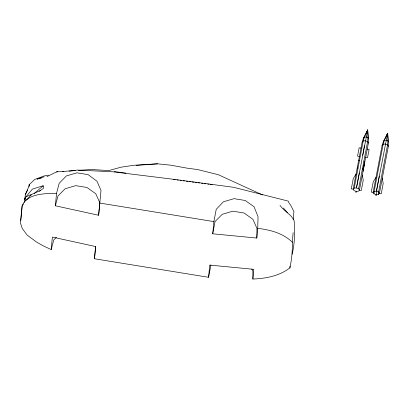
<?xml version="1.0" encoding="UTF-8"?>
<svg xmlns="http://www.w3.org/2000/svg" width="409" height="409" viewBox="0 0 409 409"><rect width="100%" height="100%" fill="white"/><g stroke="black" fill="none" stroke-linecap="round" stroke-linejoin="round"><path stroke-width="0.61" d="M256.801 238.048L256.944 228.329L252.885 219.28L244.061 213.002L232.839 211.177L222.225 214.301L215.062 221.525L212.721 233.805L256.801 238.048L257.726 228.35L258.048 216.75L254.081 206.765L245.257 200.487L234.035 198.662L223.421 201.78L216.228 209.321L213.887 221.601L212.721 233.805M368.412 143.007L368.586 138.723L367.681 129.96L363.591 137.915L362.169 141.995L353.171 189.157L353.969 190.517L356.127 191.376L358.381 191.233L359.414 190.175L368.412 143.007L367.614 141.647L367.947 137.639L367.681 129.96L364.414 137.066L363.202 140.931L354.204 188.099L353.171 189.157L351.3 188.856L353.258 178.585L356.045 174.111M388.376 146.248L388.55 141.969L387.65 133.206L383.56 141.156L382.139 145.236L373.141 192.404L373.938 193.764L376.096 194.623L378.351 194.479L379.378 193.416L388.376 146.248L387.579 144.893L387.911 140.88L387.65 133.206L384.383 140.307L383.167 144.172L374.169 191.34L373.141 192.404L371.27 192.097L373.228 181.831L376.009 177.358M251.739 269.035L252.849 271.198L252.885 279.04C265.87 278.529 279.383 275.998 289.894 267.895L290.017 266.177M289.894 267.895A371.096 201.023 10.8 0 0 292.348 242.235L293.13 232.706M20.782 220.517L22.158 206.121M24.192 202.378L25.46 194.311L29.576 184.827L29.121 184.73L28.942 186.606M56.56 193.268L55.363 205.783L98.625 215.267L101.013 190.441L96.969 181.238L88.175 174.648L76.958 172.823L66.34 175.942L59.162 183.324L56.56 193.268C44.581 193.713 28.333 193.125 22.122 205.512L20.45 223.033L22.26 228.498L27.158 235.114L36.636 242.102L43.15 245.794L51.181 249.592L52.372 237.077L95.634 246.555L94.469 258.759L208.564 277.297L210.906 265.017M208.564 277.297L209.73 265.093L253.81 269.337L252.885 279.04M293.151 219.633L293.918 211.571L290.794 205.41L288.923 202.813L288.304 201.116L233.524 187.286L174.755 179.444L112.766 171.785L77.628 170.088L62.684 171.57M356.127 191.376L356.029 192.404L356.259 191.197M362.696 155.236L364.388 145.849L364.291 146.877M94.469 258.759L95.66 246.453M98.625 215.267L99.832 202.803L95.772 193.754L86.953 187.475L75.731 185.655L65.118 188.774L57.955 195.998L55.363 205.783M25.235 200.609L25.869 196.933L32.413 189.096L43.16 185.758L43.778 186.836L43.502 188.268L40.358 190.502L31.365 194.592L26.503 199.996M30.793 195.753L30.992 194.587L25.869 196.933L24.433 199.878L25.092 198.155M367.359 131.785L367.681 129.96L366.387 133.349M387.435 134.423L387.65 133.206L386.571 136.028M292.21 254.158C294.664 243.069 295.272 231.632 294.061 220.344C290.845 214.101 283.958 211.1 280.017 205.405M357.451 168.125L357.676 166.954M362.282 175.129L363.243 180.205L361.285 190.476L359.414 190.175L358.616 188.815L367.614 141.647L365.452 140.788L363.202 140.931L362.169 141.995M363.034 171.448L364.261 165.001M373.938 193.764L374.409 191.279M376.934 190.231L375.999 195.65L376.229 194.439M382.251 178.37L383.207 183.452L381.249 193.723L379.378 193.416L378.581 192.056L387.579 144.893L385.421 144.029L383.167 144.172L382.139 145.236M378.351 194.479L378.821 191.995M359.327 172.91L356.454 187.956L358.616 188.815M379.291 176.151L376.423 191.197L378.581 192.056M51.181 249.592L53.753 239.96L56.432 237.312M25.46 194.311L27.73 189.94M22.5 205.584L23.517 203.963M362.318 169.408L363.345 168.145L364.577 161.693L363.908 161.054M39.525 191.427L40.358 190.502M363.591 137.915L364.414 137.066L366.219 136.949L367.947 137.639L368.586 138.723M383.56 141.156L384.383 140.307L386.183 140.195L387.911 140.88L388.55 141.969M29.121 184.73L34.729 179.459L44.008 175.977L48.405 175.139M34.157 193.605L43.16 185.758M46.923 176.637L57.229 171.57L63.916 171.499M358.55 160.717L359.496 160.333M44.177 176.78L37.035 179.106L41.324 178.017M69.111 171.182L75.333 170.548M136.345 165.364L157.588 163.825L170.691 165.175L187.21 168.176L197.506 169.531L218.299 174.704L262.471 194.935M78.431 170.349L91.442 169.51L108.774 170.579L121.023 167.189L134.086 165.256L157.588 163.825M354.204 188.099L356.454 187.956L367.681 129.96L367.701 132.363M374.169 191.34L376.423 191.197L387.65 133.206L387.671 136.207M56.524 171.938L57.756 171.862M114.162 171.545L125.89 173.119M173.416 179.485L175.231 179.725M177.041 179.97L178.252 180.134M180.062 180.374L181.325 180.543M183.212 180.798L184.474 180.967M186.361 181.218L187.624 181.386M188.881 181.555L190.773 181.811M192.031 181.979L193.922 182.23M195.18 182.399L197.072 182.654M198.334 182.823L199.592 182.992M201.484 183.242L202.741 183.411M204.004 183.58L205.891 183.835M207.782 184.091L209.04 184.26M210.303 184.428L212.189 184.679M257.726 228.35C270.175 229.832 283.181 233.171 292.348 242.235M361.009 148.084L359.138 147.777L357.543 156.136L359.414 156.442M367.246 149.096L369.123 149.397L367.527 157.756L365.656 157.455M99.791 203.063L213.887 221.601M283.335 208.012L287.696 212.854M357.323 167.163L357.906 168.692M29.576 184.827L29.673 185.686"/></g></svg>
